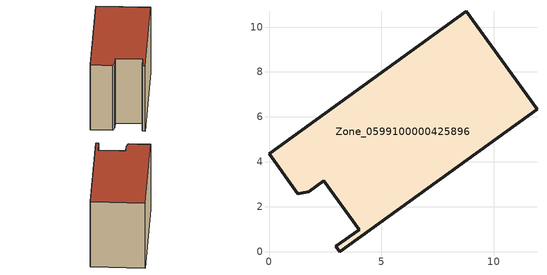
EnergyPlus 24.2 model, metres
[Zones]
Zone_0599100000425896
 floor ground (C_G): 8.79,10.7 11.93,6.34 3.15,0 2.98,0.23 4.02,0.98 2.44,3.16 1.76,2.67 1.29,2.58 0,4.36 z0
 wall outside (C_F): 11.93,6.34 8.79,10.7 0,4.36 1.29,2.58 1.76,2.67 2.44,3.16 4.02,0.98 2.98,0.23 3.15,0 11.93,6.34 z0:7.41
 roof outside (C_R): 0,4.36 1.29,2.58 1.76,2.67 2.44,3.16 4.02,0.98 2.98,0.23 3.15,0 11.93,6.34 8.79,10.7 z7.41
[BUILDING]
Pand.0599100000425896: North Axis=0; Terrain=City; Loads Convergence Tolerance Value=0.04; Temperature Convergence Tolerance Value=0.4; Solar Distribution=FullExterior; Maximum Number of Warmup Days=25; Minimum Number of Warmup Days=1
[Site:Location]
Rotterdam.The.Hague.AP_ZH_NLD Design_Conditions: Latitude=51.96; Longitude=4.45; Time Zone=1; Elevation=-4.5
[SITE:GROUNDTEMPERATURE:BUILDINGSURFACE]
18, 18, 18, 18, 18, 18, 18, 18, 18, 18, 18, 18
[MATERIAL] Thermal Absorptance=0.9; Solar Absorptance=0.7; Visible Absorptance=0.7
Name | Roughness | Thickness | Conductivity | Density | Specific Heat
G.TC.2006-2014 | MediumSmooth | 0.15 | 0.06 | 540 | 1210
F.TC.2006-2014 | Rough | 0.3 | 0.12 | 1920 | 840
R.TC.2006-2014 | MediumRough | 0.2 | 0.08 | 1500 | 1000
[CONSTRUCTION]
C_G: G.TC.2006-2014
C_F: F.TC.2006-2014
C_R: R.TC.2006-2014
[ZONE]
Zone_0599100000425896: Type=1; Multiplier=1; Ceiling Height=Autocalculate; Volume=Autocalculate; Floor Area=autocalculate; Part of Total Floor Area=Yes
[ZONEINFILTRATION:DESIGNFLOWRATE]
Infil_Zone_0599100000425896: Zone or ZoneList or Space or SpaceList=Zone_0599100000425896; Schedule=AlwaysOn; Design Flow Rate Calculation Method=Flow/Area; Flow Rate per Floor Area=0.0015; Constant Term Coefficient=1; Temperature Term Coefficient=0; Velocity Term Coefficient=0; Velocity Squared Term Coefficient=0
[HVACTEMPLATE:ZONE:IDEALLOADSAIRSYSTEM]
Zone_0599100000425896: Maximum Heating Supply Air Temperature=50; Minimum Cooling Supply Air Temperature=13; Maximum Heating Supply Air Humidity Ratio=0.0156; Minimum Cooling Supply Air Humidity Ratio=0.0077; Heating Limit=NoLimit; Cooling Limit=NoLimit; Dehumidification Control Type=ConstantSensibleHeatRatio; Cooling Sensible Heat Ratio=0.7; Dehumidification Setpoint=60; Humidification Control Type=None; Humidification Setpoint=30; Outdoor Air Method=None; Outdoor Air Flow Rate per Person=0.00944; Outdoor Air Flow Rate per Zone Floor Area=0; Outdoor Air Flow Rate per Zone=0; Demand Controlled Ventilation Type=None; Outdoor Air Economizer Type=NoEconomizer; Heat Recovery Type=None; Sensible Heat Recovery Effectiveness=0.7; Latent Heat Recovery Effectiveness=0.65
[ZONECONTROL:THERMOSTAT]
ThermostatControl_Zone_0599100000425896: Zone or ZoneList=Zone_0599100000425896; Control Type Schedule=DualSetpointControlType; Control 1=Thermostat_Zone_0599100000425896; Temperature Difference Between Cutout And Setpoint=0
[THERMOSTATSETPOINT:DUALSETPOINT]
Thermostat_Zone_0599100000425896: Heating Setpoint Temperature Schedule=HeatingSetpoint_Zone_0599100000425896; Cooling Setpoint Temperature Schedule=CoolingSetpoint_Zone_0599100000425896
[SCHEDULE:COMPACT]
HeatingSetpoint_Zone_0599100000425896: Through: 12/31, For: AllDays, Until: 24:00, 21
CoolingSetpoint_Zone_0599100000425896: Through: 12/31, For: AllDays, Until: 24:00, 24
DualSetpointControlType: Through: 12/31, For: AllDays, Until: 24:00, 4
AlwaysOn: Through: 12/31, For: AllDays, Until: 24:00, 1
